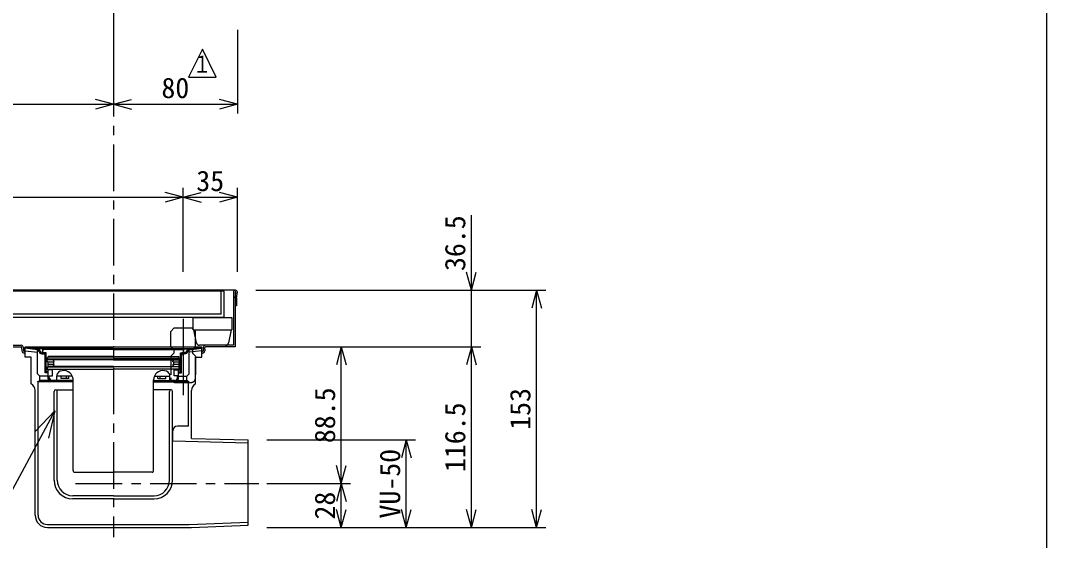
# Model space of a CAD drawing. Units: millimetres, scale not verified. Extents: x -819 to 819, y -558 to 522.
# Drawn here: x 157 to 819, y -169 to 167 of the extents above; entities that cross this region are included whole.
import ezdxf
from ezdxf.enums import TextEntityAlignment as Align

# ---------------------------------------------------------------- set-up
doc = ezdxf.new("R2010")
doc.units = ezdxf.units.MM
doc.header["$LTSCALE"] = 6
for name, pattern in [('CHAIN1', [8, 5, -1, 1, -1]), ('CHAIN2', [12, 9, -1, 1, -1]), ('DASHED2', [3, 2, -1])]:
    doc.linetypes.add(name, pattern=pattern)
for name, color, linetype in [('0-0_計極細', 2, 'Continuous'), ('0-1_計細線', 3, 'Continuous'), ('0-5_寸法線', 7, 'Continuous'), ('0-7_枠細線', 5, 'Continuous'), ('0-8_枠中線', 5, 'Continuous')]:
    doc.layers.add(name, color=color, linetype=linetype)
doc.styles.add('ＭＳ ゴシック', font='')
doc.styles.get('ＭＳ ゴシック').set_extended_font_data('MS Gothic')

msp = doc.modelspace()

# ---------------------------------------------------------------- linework, layer by layer
at = {"layer": '0-0_計極細', "linetype": 'CHAIN1'}
for p, q in [((217, 326.656), (217, -166.674)), ((192.659, -132.058), (310.85, -132.058))]:
    msp.add_line(p, q, dxfattribs=at)
at = {"layer": '0-0_計極細', "linetype": 'CHAIN2'}
msp.add_line((262, -25.844), (262, -74.97), dxfattribs=at)
at = {"layer": '0-0_計極細'}
for p, q in [((168.052, -45.137), (160, -43.99)), ((168.052, -45.844), (160, -44.697)), ((217, -44.844), (165.995, -44.844)), ((217, -45.137), (168.052, -45.137)), ((168.052, -61.158), (168.052, -45.837)), ((171.531, -47.637), (171.531, -45.137)), ((171.581, -47.437), (171.581, -46.137)), ((217, -45.637), (172.081, -45.637)), ((217.5, -43.844), (217, -43.844)), ((217, -44.844), (268.005, -44.844)), ((217, -45.137), (265.948, -45.137)), ((217, -45.637), (261.919, -45.637)), ((262.419, -47.437), (262.419, -46.137)), ((262.469, -47.637), (262.469, -45.137)), ((265.948, -45.137), (274, -43.99)), ((265.948, -45.844), (274, -44.697)), ((265.948, -61.158), (265.948, -45.837)), ((160, -46.413), (168.052, -47.344)), ((160, -46.462), (160.044, -46.418)), ((170.789, -47.637), (171.981, -47.637)), ((170.789, -48.337), (171.981, -48.337)), ((173.031, -60.637), (173.031, -49.387)), ((173.731, -59.937), (173.731, -49.387)), ((174.681, -53.73), (173.881, -52.23)), ((217, -52.23), (173.881, -52.23)), ((217, -51.137), (174.231, -51.137)), ((174.531, -52.036), (174.531, -51.137)), ((174.531, -52.036), (217, -52.036)), ((174.831, -51.137), (174.831, -50.137)), ((217, -50.137), (174.831, -50.137)), ((178.281, -52.23), (178.281, -52.73)), ((178.781, -53.23), (178.281, -52.73)), ((217, -50.137), (259.169, -50.137)), ((217, -51.137), (259.769, -51.137)), ((259.469, -52.036), (217, -52.036)), ((217, -52.23), (260.119, -52.23)), ((255.219, -53.23), (255.719, -52.73)), ((255.719, -52.23), (255.719, -52.73)), ((259.169, -51.137), (259.169, -50.137)), ((259.319, -53.73), (260.119, -52.23)), ((259.469, -52.036), (259.469, -51.137)), ((260.269, -59.937), (260.269, -49.387)), ((260.969, -60.637), (260.969, -49.387)), ((263.211, -47.637), (262.019, -47.637)), ((263.211, -48.337), (262.019, -48.337)), ((274, -46.413), (265.948, -47.344)), ((177.781, -58.637), (173.731, -58.637)), ((174.531, -58.136), (174.531, -56.636)), ((174.531, -56.636), (217, -56.636)), ((174.531, -58.136), (177.781, -58.136)), ((174.564, -53.512), (178.499, -53.512)), ((174.681, -53.73), (174.681, -56.53)), ((174.681, -55.012), (178.281, -55.012)), ((174.681, -56.512), (178.281, -56.512)), ((217, -56.53), (174.681, -56.53)), ((175.031, -64.637), (175.031, -58.637)), ((177.781, -62.536), (177.781, -58.136)), ((177.781, -58.136), (217, -58.136)), ((178.281, -53.73), (178.781, -53.23)), ((178.281, -53.73), (178.281, -55.03)), ((178.281, -56.03), (178.281, -56.53)), ((217, -56.53), (259.319, -56.53)), ((259.469, -56.636), (217, -56.636)), ((256.219, -58.136), (217, -58.136)), ((255.719, -53.73), (255.219, -53.23)), ((255.501, -53.512), (259.436, -53.512)), ((255.719, -53.73), (255.719, -55.03)), ((255.719, -55.012), (259.319, -55.012)), ((255.719, -56.03), (255.719, -56.53)), ((255.719, -56.512), (259.319, -56.512)), ((259.469, -58.136), (256.219, -58.136)), ((256.219, -62.536), (256.219, -58.136)), ((256.219, -58.637), (260.269, -58.637)), ((258.969, -64.637), (258.969, -58.637)), ((259.319, -53.73), (259.319, -56.53)), ((259.469, -58.136), (259.469, -56.636)), ((168.052, -61.158), (169.531, -62.637)), ((175.031, -62.637), (169.531, -62.637)), ((191.031, -65.544), (169.531, -65.544)), ((175.031, -60.637), (173.031, -60.637)), ((175.031, -59.937), (173.731, -59.937)), ((175.861, -64.637), (175.031, -64.637)), ((177.531, -65.536), (180.531, -65.536)), ((180.531, -65.536), (180.531, -62.637)), ((190.473, -62.637), (180.532, -62.637)), ((183.244, -64.337), (183.244, -62.637)), ((188.244, -64.337), (183.244, -64.337)), ((186.744, -64.337), (186.744, -62.637)), ((188.244, -64.337), (188.244, -62.637)), ((191.031, -66.639), (191.031, -65.162)), ((191.031, -123.636), (191.031, -65.162)), ((242.969, -66.639), (242.969, -65.162)), ((242.969, -123.636), (242.969, -65.162)), ((242.969, -65.544), (264.469, -65.544)), ((243.527, -62.637), (253.468, -62.637)), ((245.756, -64.337), (245.756, -62.637)), ((245.756, -64.337), (250.756, -64.337)), ((247.256, -64.337), (247.256, -62.637)), ((250.756, -64.337), (250.756, -62.637)), ((253.469, -65.536), (253.469, -62.637)), ((256.469, -65.536), (253.469, -65.536)), ((258.139, -64.637), (258.969, -64.637)), ((258.969, -59.937), (260.269, -59.937)), ((258.969, -60.637), (260.969, -60.637)), ((258.969, -62.637), (264.469, -62.637)), ((265.948, -61.158), (264.469, -62.637)), ((191.031, -66.344), (168.052, -66.344)), ((168.46, -152.384), (168.46, -66.344)), ((178.781, -129.844), (178.781, -72.544)), ((179.781, -71.544), (191.031, -71.544)), ((180.781, -129.844), (180.781, -72.544)), ((242.969, -66.344), (265.948, -66.344)), ((254.219, -71.544), (242.969, -71.544)), ((253.219, -129.844), (253.219, -72.544)), ((255.219, -129.844), (255.219, -72.544)), ((265.54, -94.976), (265.54, -66.344)), ((255.293, -104.557), (255.293, -97.976)), ((265.54, -94.976), (258.293, -94.976)), ((178.781, -129.844), (178.781, -102.844)), ((255.219, -129.844), (255.219, -102.844)), ((255.293, -104.557), (304, -105.733)), ((192.031, -124.636), (217, -124.636)), ((241.969, -124.636), (217, -124.636)), ((217, -139.844), (190.781, -139.844)), ((217, -141.844), (190.781, -141.844)), ((217, -139.844), (243.219, -139.844)), ((217, -141.844), (243.219, -141.844)), ((174.46, -158.384), (265.828, -158.384)), ((265.828, -158.384), (304, -156.811))]:
    msp.add_line(p, q, dxfattribs=at)
for points in [[(173.731, -50.637), (173.731, -47.637), (171.781, -47.637)], [(260.269, -50.637), (260.269, -47.637), (262.219, -47.637)], [(178.281, -56.03), (178.781, -55.53), (178.281, -55.03)], [(255.719, -56.03), (255.219, -55.53), (255.719, -55.03)], [(168.052, -66.344), (169.531, -65.544), (169.531, -62.637)], [(175.531, -63.536), (175.531, -62.536), (177.781, -62.536)], [(258.469, -63.536), (258.469, -62.536), (256.219, -62.536)], [(265.948, -66.344), (264.469, -65.544), (264.469, -62.637)]]:
    msp.add_lwpolyline(points, dxfattribs=at)
for centre, radius, start, end in [((168.052, -46.887), 1.75, 4.15099, 90), ((168.052, -46.887), 1.05, 4.15099, 90), ((172.081, -46.137), 0.5, 155.94545, 180), ((172.081, -46.137), 0.5, 90, 155.94545), ((261.919, -46.137), 0.5, 24.05455, 90), ((261.919, -46.137), 0.5, 0, 24.05455), ((265.948, -46.887), 1.75, 90, 175.84901), ((265.948, -46.887), 1.05, 90, 175.84901), ((170.789, -46.637), 1.7, 183.35089, 270), ((170.789, -46.637), 1, 183.35089, 270), ((171.781, -47.437), 0.2, 180, 270), ((171.981, -49.387), 1.75, 0, 90), ((171.981, -49.387), 1.05, 0, 90), ((174.231, -50.637), 0.5, 180, 270), ((259.769, -50.637), 0.5, 270, 360), ((262.019, -49.387), 1.75, 90, 180), ((262.019, -49.387), 1.05, 90, 180), ((262.219, -47.437), 0.2, 270, 360), ((263.211, -46.637), 1, 270, 356.64911), ((263.211, -46.637), 1.7, 270, 356.64911), ((185.031, -65.162), 6, 24.88695, 124.83371), ((248.969, -65.162), 6, 55.16629, 155.11305), ((177.531, -63.536), 2, 180, 270), ((183.531, -62.536), 3, 129.9705, 181.9251), ((185.031, -65.162), 6, 0, 24.88695), ((248.969, -65.162), 6, 155.11305, 180), ((250.469, -62.536), 3, 358.0749, 50.0295), ((256.469, -63.536), 2, 270, 360), ((179.781, -72.544), 1, 90, 180), ((179.781, -72.544), 1, 0, 90), ((254.219, -72.544), 1, 90, 180), ((254.219, -72.544), 1, 0, 90), ((258.293, -97.976), 3, 90, 180), ((192.031, -123.636), 1, 180, 270.00046), ((241.969, -123.636), 1, 269.99954, 360), ((190.781, -129.844), 12, 180, 270), ((190.781, -129.844), 10, 180, 270), ((243.219, -129.844), 10, 270, 360), ((243.219, -129.844), 12, 270, 360), ((174.46, -152.384), 6, 180, 270)]:
    msp.add_arc(centre, radius, start, end, dxfattribs=at)
at = {"layer": '0-1_計細線'}
for p, q in [((295.75, -7.344), (-295.739, -7.344)), ((288.5, -7.844), (-288.5, -7.844)), ((286.5, -22.844), (286.5, -7.844)), ((288.5, -24.844), (288.5, -7.844)), ((294.5, -8.594), (294.5, -42.844)), ((295.5, -8.594), (295.5, -43.844)), ((295.5, -12.277), (295.987, -8.627)), ((295.75, -8.344), (295.739, -8.344)), ((296.5, -12.476), (296.5, -17.344)), ((296.518, -12.212), (297, -8.594)), ((296.5, -17.344), (295.5, -17.344)), ((288.5, -24.844), (-288.5, -24.844)), ((268.5, -24.844), (293.5, -24.844)), ((268.5, -32.844), (268.5, -24.844)), ((293.5, -24.844), (293.5, -32.844)), ((268.5, -32.844), (293.5, -32.844)), ((270.678, -41.236), (269, -32.844)), ((293, -32.844), (291.322, -41.236)), ((-295.5, -43.844), (157.5, -43.844)), ((-294.5, -42.844), (157.5, -42.844)), ((158, -45.344), (158, -44.344)), ((158, -45.344), (158, -46.344)), ((159, -44.344), (159, -44.844)), ((159, -44.844), (159, -46.344)), ((289.36, -42.844), (272.64, -42.844)), ((274, -50.544), (274, -43.844)), ((275, -44.344), (275, -44.844)), ((275, -44.844), (275, -46.344)), ((276, -45.344), (276, -44.344)), ((276, -45.344), (276, -46.344)), ((294.5, -42.844), (276.5, -42.844)), ((295.5, -43.844), (276.5, -43.844)), ((159.599, -46.844), (159.5, -46.844)), ((159.5, -46.844), (160.1, -46.844)), ((164.051, -50.544), (160, -50.544)), ((164.051, -67.753), (164.051, -50.544)), ((269.949, -67.753), (269.949, -50.544)), ((269.949, -50.544), (274, -50.544)), ((274.5, -46.844), (273.9, -46.844)), ((274.401, -46.844), (274.5, -46.844)), ((166.5, -152.344), (166.5, -71.994)), ((267.5, -102.898), (267.5, -71.994)), ((267.5, -102.898), (304, -103.773)), ((174.5, -160.344), (267.5, -160.344))]:
    msp.add_line(p, q, dxfattribs=at)
at = {"layer": '0-1_計細線', "linetype": 'DASHED2'}
for p, q in [((256, -31.844), (254, -33.844)), ((268, -31.844), (256, -31.844)), ((268.5, -32.344), (268, -31.844)), ((269, -32.844), (268.5, -32.344)), ((270, -33.844), (269, -32.844)), ((254, -43.844), (254, -33.844)), ((270, -37.844), (270, -33.844)), ((270, -43.844), (270, -37.844)), ((254, -49.844), (254, -63.844)), ((270, -49.844), (270, -63.844)), ((257, -66.844), (267, -66.844))]:
    msp.add_line(p, q, dxfattribs=at)
at = {"layer": '0-1_計細線'}
for points in [[(286.5, -22.844), (-286.5, -22.844), (-286.5, -7.844)], [(160, -50.544), (160, -43.844), (215.969, -43.844), (274, -43.844)], [(159.5, -47.844), (159.599, -47.844), (160.1, -47.844)], [(274.5, -47.844), (274.401, -47.844), (273.9, -47.844)], [(267.5, -160.344), (304, -158.773), (304, -103.773)]]:
    msp.add_lwpolyline(points, dxfattribs=at)
at = {"layer": '0-1_計細線', "linetype": 'DASHED2'}
for points in [[(254, -43.844), (256, -45.844), (256, -47.844), (254, -49.844)], [(270, -43.844), (268, -45.844), (268, -47.844), (270, -49.844)]]:
    msp.add_lwpolyline(points, dxfattribs=at)
at = {"layer": '0-1_計細線'}
for centre, radius, start, end in [((295.75, -8.594), 1.25, 360, 180), ((295.75, -8.594), 0.25, 90, 180), ((295.739, -8.594), 0.25, 352.40536, 90), ((298.5, -12.476), 2, 172.40536, 180), ((157.5, -44.344), 1.5, 0, 90), ((157.5, -44.344), 0.5, 0, 90), ((272.64, -40.844), 2, 191.30993, 270), ((276.5, -44.344), 1.5, 90, 180), ((276.5, -44.344), 0.5, 90, 180), ((289.36, -40.844), 2, 270, 348.69007), ((159.5, -46.344), 1.5, 180, 270), ((159.5, -46.344), 0.5, 180, 270), ((274.5, -46.344), 1.5, 270, 360), ((274.5, -46.344), 0.5, 270, 360), ((161.602, -71.994), 4.898, 0, 60), ((272.398, -71.994), 4.898, 120, 180), ((174.5, -152.344), 8, 180, 270)]:
    msp.add_arc(centre, radius, start, end, dxfattribs=at)
at = {"layer": '0-1_計細線', "linetype": 'DASHED2'}
for centre, start, end in [((257, -63.844), 180, 270), ((267, -63.844), 270, 360)]:
    msp.add_arc(centre, 3, start, end, dxfattribs=at)
at = {"layer": '0-5_寸法線'}
for p, q in [((217, 160.656), (217, 106.656)), ((297, 160.656), (297, 106.656)), ((-297, 112.656), (217, 112.656)), ((217, 112.656), (205.409, 115.762)), ((217, 112.656), (205.409, 109.551)), ((217, 112.656), (228.591, 115.762)), ((217, 112.656), (228.591, 109.551)), ((217, 112.656), (297, 112.656)), ((297, 112.656), (285.409, 115.762)), ((297, 112.656), (285.409, 109.551)), ((262, 52.656), (250.409, 55.762)), ((262, 4.656), (262, 58.656)), ((262, 52.656), (273.591, 55.762)), ((297, 52.656), (285.409, 55.762)), ((297, 4.656), (297, 58.656)), ((-262, 52.656), (262, 52.656)), ((262, 52.656), (250.409, 49.551)), ((262, 52.656), (273.591, 49.551)), ((262, 52.656), (297, 52.656)), ((297, 52.656), (285.409, 49.551)), ((448, -43.844), (448, 41.08)), ((448, -7.344), (444.894, 4.247)), ((448, -7.344), (451.106, 4.247)), ((309, -7.344), (454, -7.344)), ((326, -7.344), (496, -7.344)), ((490, -7.344), (486.894, -18.935)), ((490, -7.344), (493.106, -18.935)), ((490, -160.344), (490, -7.344)), ((309, -43.844), (370, -43.844)), ((309, -43.844), (454, -43.844)), ((364, -43.844), (360.894, -55.435)), ((364, -43.844), (367.106, -55.435)), ((364, -132.058), (364, -43.844)), ((448, -43.844), (444.894, -55.435)), ((448, -43.844), (451.106, -55.435)), ((448, -160.344), (448, -43.844)), ((179.198, -85.199), (166.857, -98.302)), ((179.198, -85.199), (175.062, -102.717)), ((316, -103.773), (412, -103.773)), ((406, -103.773), (402.894, -115.364)), ((406, -103.773), (409.106, -115.364)), ((406, -160.344), (406, -103.773)), ((364, -132.058), (360.894, -120.467)), ((364, -132.058), (367.106, -120.467)), ((316, -132.058), (370, -132.058)), ((364, -132.058), (360.894, -143.649)), ((364, -132.058), (367.106, -143.649)), ((364, -160.344), (364, -132.058)), ((364, -160.344), (360.894, -148.753)), ((364, -160.344), (367.106, -148.753)), ((406, -160.344), (402.894, -148.753)), ((406, -160.344), (409.106, -148.753)), ((448, -160.344), (444.894, -148.753)), ((448, -160.344), (451.106, -148.753)), ((490, -160.344), (486.894, -148.753)), ((490, -160.344), (493.106, -148.753)), ((316, -160.344), (370, -160.344)), ((316, -160.344), (412, -160.344)), ((316, -160.344), (454, -160.344)), ((316, -160.344), (496, -160.344))]:
    msp.add_line(p, q, dxfattribs=at)
msp.add_lwpolyline([(179.198, -85.199), (144.454, -149.765), (-13.946, -149.765)], dxfattribs=at)
at = {"layer": '0-7_枠細線'}
for p, q in [((274.411, 148.096), (265.411, 130.096)), ((283.411, 130.096), (274.411, 148.096)), ((265.411, 130.096), (283.411, 130.096))]:
    msp.add_line(p, q, dxfattribs=at)
at = {"layer": '0-8_枠中線'}
msp.add_lwpolyline([(-819, -558), (-819, 522), (819, 522), (819, -558)], close=True, dxfattribs=at)

# ---------------------------------------------------------------- texts
at = {"layer": '0-5_寸法線', "style": 'ＭＳ ゴシック'}
for s, p in [('80', (248, 112.656)), ('35', (270.5, 52.656))]:
    msp.add_text(s, height=13.2, dxfattribs=at).set_placement(p, align=Align.BOTTOM_LEFT)
for s, p in [('36.5', (448, 5.08)), ('88.5', (364, -105.951)), ('153', (490, -97.344)), ('116.5', (448, -124.594)), ('VU-50', (406, -154.558)), ('28', (364, -155.201))]:
    msp.add_text(s, height=13.2, rotation=90, dxfattribs=at).set_placement(p, align=Align.BOTTOM_LEFT)
at = {"layer": '0-7_枠細線', "style": 'ＭＳ ゴシック', "width": 0.8}
msp.add_text('１', height=11, dxfattribs=at).set_placement((268.249, 129.727), align=Align.BOTTOM_LEFT)

doc.saveas('drawing.dxf')
